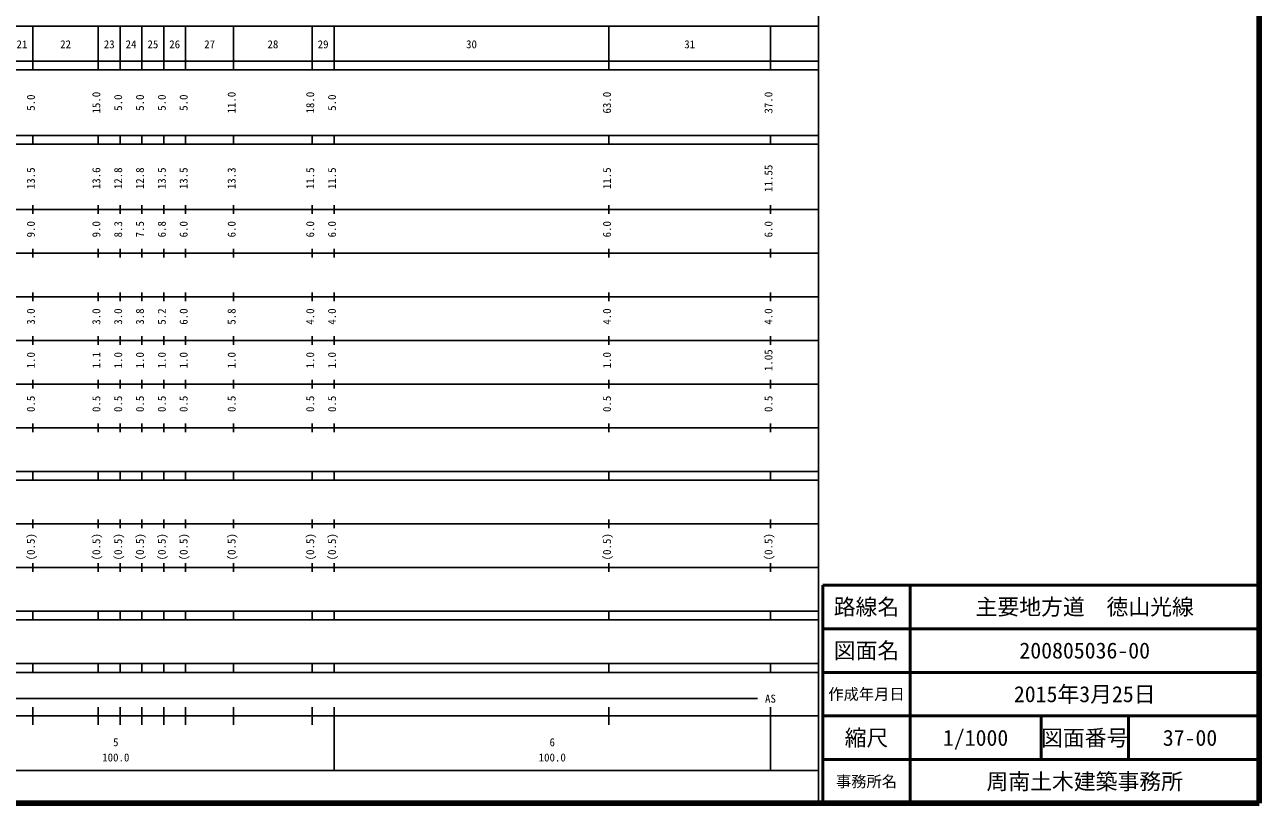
# Model space of a CAD drawing. Units: millimetres on the paper, enlarged 1000 times. Extents: x 40000 to 680000, y 20000 to 380000.
# Drawn here: x 397129 to 680000, y 20000 to 198357 of the extents above; entities that cross this region are included whole.
import ezdxf
from ezdxf.enums import TextEntityAlignment as Align

# ---------------------------------------------------------------- set-up
doc = ezdxf.new("R2010")
doc.units = ezdxf.units.MM
doc.header["$LTSCALE"] = 1000
for name, color, linetype, lineweight in [('M-TTL', 2, 'Continuous', 140), ('M-TTL-BAND', 7, 'Continuous', 25), ('M-TTL-FRAM', 2, 'Continuous', 50), ('M-TTL-LINE', 7, 'Continuous', 50)]:
    doc.layers.add(name, color=color, linetype=linetype, lineweight=lineweight)
doc.layers.add('M-TTL-TXT', color=7, linetype='Continuous')
doc.styles.add('ＭＳ ゴシック', font='')
doc.styles.get('ＭＳ ゴシック').set_extended_font_data('MS Gothic')

msp = doc.modelspace()

# ---------------------------------------------------------------- linework, layer by layer
at = {"layer": 'M-TTL'}
for p, q in [((680000, 20000), (680000, 380000)), ((40000, 20000), (680000, 20000))]:
    msp.add_line(p, q, dxfattribs=at)
at = {"layer": 'M-TTL-BAND'}
for p, q in [((579000, 20000), (579000, 370000)), ((68000, 198000), (579000, 198000)), ((399000, 188000), (399000, 198000)), ((414000, 188000), (414000, 198000)), ((419000, 188000), (419000, 198000)), ((424000, 188000), (424000, 198000)), ((429000, 188000), (429000, 198000)), ((434000, 188000), (434000, 198000)), ((445000, 188000), (445000, 198000)), ((463000, 188000), (463000, 198000)), ((468000, 188000), (468000, 198000)), ((531000, 188000), (531000, 198000)), ((568000, 188000), (568000, 198000)), ((40000, 190000), (579000, 190000)), ((40000, 188000), (579000, 188000)), ((40000, 173000), (579000, 173000)), ((399000, 171000), (399000, 173000)), ((414000, 171000), (414000, 173000)), ((419000, 171000), (419000, 173000)), ((424000, 171000), (424000, 173000)), ((429000, 171000), (429000, 173000)), ((434000, 171000), (434000, 173000)), ((445000, 171000), (445000, 173000)), ((463000, 171000), (463000, 173000)), ((468000, 171000), (468000, 173000)), ((531000, 171000), (531000, 173000)), ((568000, 171000), (568000, 173000)), ((40000, 171000), (579000, 171000)), ((40000, 156000), (579000, 156000)), ((399000, 155000), (399000, 157000)), ((414000, 155000), (414000, 157000)), ((419000, 155000), (419000, 157000)), ((424000, 155000), (424000, 157000)), ((429000, 155000), (429000, 157000)), ((434000, 155000), (434000, 157000)), ((445000, 155000), (445000, 157000)), ((463000, 155000), (463000, 157000)), ((468000, 155000), (468000, 157000)), ((531000, 155000), (531000, 157000)), ((568000, 155000), (568000, 157000)), ((46000, 146000), (579000, 146000)), ((399000, 145000), (399000, 147000)), ((414000, 145000), (414000, 147000)), ((419000, 145000), (419000, 147000)), ((424000, 145000), (424000, 147000)), ((429000, 145000), (429000, 147000)), ((434000, 145000), (434000, 147000)), ((445000, 145000), (445000, 147000)), ((463000, 145000), (463000, 147000)), ((468000, 145000), (468000, 147000)), ((531000, 145000), (531000, 147000)), ((568000, 145000), (568000, 147000)), ((52000, 136000), (579000, 136000)), ((399000, 135000), (399000, 137000)), ((414000, 135000), (414000, 137000)), ((419000, 135000), (419000, 137000)), ((424000, 135000), (424000, 137000)), ((429000, 135000), (429000, 137000)), ((434000, 135000), (434000, 137000)), ((445000, 135000), (445000, 137000)), ((463000, 135000), (463000, 137000)), ((468000, 135000), (468000, 137000)), ((531000, 135000), (531000, 137000)), ((568000, 135000), (568000, 137000)), ((46000, 126000), (579000, 126000)), ((399000, 125000), (399000, 127000)), ((414000, 125000), (414000, 127000)), ((419000, 125000), (419000, 127000)), ((424000, 125000), (424000, 127000)), ((429000, 125000), (429000, 127000)), ((434000, 125000), (434000, 127000)), ((445000, 125000), (445000, 127000)), ((463000, 125000), (463000, 127000)), ((468000, 125000), (468000, 127000)), ((531000, 125000), (531000, 127000)), ((568000, 125000), (568000, 127000)), ((52000, 116000), (579000, 116000)), ((399000, 115000), (399000, 117000)), ((414000, 115000), (414000, 117000)), ((419000, 115000), (419000, 117000)), ((424000, 115000), (424000, 117000)), ((429000, 115000), (429000, 117000)), ((434000, 115000), (434000, 117000)), ((445000, 115000), (445000, 117000)), ((463000, 115000), (463000, 117000)), ((468000, 115000), (468000, 117000)), ((531000, 115000), (531000, 117000)), ((568000, 115000), (568000, 117000)), ((46000, 106000), (579000, 106000)), ((399000, 105000), (399000, 107000)), ((414000, 105000), (414000, 107000)), ((419000, 105000), (419000, 107000)), ((424000, 105000), (424000, 107000)), ((429000, 105000), (429000, 107000)), ((434000, 105000), (434000, 107000)), ((445000, 105000), (445000, 107000)), ((463000, 105000), (463000, 107000)), ((468000, 105000), (468000, 107000)), ((531000, 105000), (531000, 107000)), ((568000, 105000), (568000, 107000)), ((40000, 96000), (579000, 96000)), ((40000, 94000), (579000, 94000)), ((399000, 94000), (399000, 96000)), ((414000, 94000), (414000, 96000)), ((419000, 94000), (419000, 96000)), ((424000, 94000), (424000, 96000)), ((429000, 94000), (429000, 96000)), ((434000, 94000), (434000, 96000)), ((445000, 94000), (445000, 96000)), ((463000, 94000), (463000, 96000)), ((468000, 94000), (468000, 96000)), ((531000, 94000), (531000, 96000)), ((568000, 94000), (568000, 96000)), ((399000, 83000), (399000, 85000)), ((414000, 83000), (414000, 85000)), ((419000, 83000), (419000, 85000)), ((424000, 83000), (424000, 85000)), ((429000, 83000), (429000, 85000)), ((434000, 83000), (434000, 85000)), ((445000, 83000), (445000, 85000)), ((463000, 83000), (463000, 85000)), ((468000, 83000), (468000, 85000)), ((531000, 83000), (531000, 85000)), ((568000, 83000), (568000, 85000)), ((49000, 84000), (579000, 84000)), ((40000, 74000), (579000, 74000)), ((399000, 73000), (399000, 75000)), ((414000, 73000), (414000, 75000)), ((419000, 73000), (419000, 75000)), ((424000, 73000), (424000, 75000)), ((429000, 73000), (429000, 75000)), ((434000, 73000), (434000, 75000)), ((445000, 73000), (445000, 75000)), ((463000, 73000), (463000, 75000)), ((468000, 73000), (468000, 75000)), ((531000, 73000), (531000, 75000)), ((568000, 73000), (568000, 75000)), ((40000, 64000), (579000, 64000)), ((399000, 62000), (399000, 64000)), ((414000, 62000), (414000, 64000)), ((419000, 62000), (419000, 64000)), ((424000, 62000), (424000, 64000)), ((429000, 62000), (429000, 64000)), ((434000, 62000), (434000, 64000)), ((445000, 62000), (445000, 64000)), ((463000, 62000), (463000, 64000)), ((468000, 62000), (468000, 64000)), ((531000, 62000), (531000, 64000)), ((568000, 62000), (568000, 64000)), ((40000, 62000), (579000, 62000)), ((40000, 52000), (579000, 52000)), ((399000, 50000), (399000, 52000)), ((414000, 50000), (414000, 52000)), ((419000, 50000), (419000, 52000)), ((424000, 50000), (424000, 52000)), ((429000, 50000), (429000, 52000)), ((434000, 50000), (434000, 52000)), ((445000, 50000), (445000, 52000)), ((463000, 50000), (463000, 52000)), ((468000, 50000), (468000, 52000)), ((531000, 50000), (531000, 52000)), ((568000, 50000), (568000, 52000)), ((40000, 50000), (579000, 50000)), ((71000, 44000), (565000, 44000)), ((40000, 40000), (579000, 40000)), ((399000, 38000), (399000, 42000)), ((414000, 38000), (414000, 42000)), ((419000, 38000), (419000, 42000)), ((424000, 38000), (424000, 42000)), ((429000, 38000), (429000, 42000)), ((434000, 38000), (434000, 42000)), ((445000, 38000), (445000, 42000)), ((463000, 38000), (463000, 42000)), ((468000, 27500), (468000, 42000)), ((531000, 38000), (531000, 42000)), ((568000, 27500), (568000, 42000)), ((68000, 27500), (579000, 27500))]:
    msp.add_line(p, q, dxfattribs=at)
at = {"layer": 'M-TTL-FRAM'}
for p, q in [((680000, 70000), (580000, 70000)), ((580000, 70000), (580000, 20000))]:
    msp.add_line(p, q, dxfattribs=at)
at = {"layer": 'M-TTL-LINE'}
for p, q in [((600000, 70000), (600000, 20000)), ((680000, 60000), (580000, 60000)), ((680000, 50000), (580000, 50000)), ((680000, 40000), (580000, 40000)), ((630000, 40000), (630000, 30000)), ((650000, 40000), (650000, 30000)), ((680000, 30000), (580000, 30000))]:
    msp.add_line(p, q, dxfattribs=at)

# ---------------------------------------------------------------- texts
at = {"layer": 'M-TTL-BAND', "style": 'ＭＳ ゴシック'}
for s, p in [('21', (396500, 192405)), ('22', (406500, 192405)), ('23', (416500, 192405)), ('24', (421500, 192405)), ('25', (426500, 192405)), ('26', (431500, 192405)), ('27', (439500, 192405)), ('28', (454000, 192405)), ('29', (465500, 192405)), ('30', (499500, 192405)), ('31', (549500, 192405)), ('AS', (568000, 42500)), ('5', (418000, 32523)), ('6', (518000, 32523)), ('100.0', (418000, 29033)), ('100.0', (518000, 29033))]:
    msp.add_text(s, height=1833, dxfattribs=at).set_placement(p, align=Align.BOTTOM_CENTER)
for s, p in [('5.0', (400000, 180500)), ('15.0', (415000, 180500)), ('5.0', (420000, 180500)), ('5.0', (425000, 180500)), ('5.0', (430000, 180500)), ('5.0', (435000, 180500)), ('11.0', (446000, 180500)), ('18.0', (464000, 180500)), ('5.0', (469000, 180500)), ('63.0', (532000, 180500)), ('37.0', (569000, 180500)), ('13.5', (400000, 163174)), ('13.6', (415000, 163174)), ('12.8', (420000, 163174)), ('12.8', (425000, 163174)), ('13.5', (430000, 163174)), ('13.5', (435000, 163174)), ('13.3', (446000, 163174)), ('11.5', (464000, 163174)), ('11.5', (469000, 163174)), ('11.5', (532000, 163174)), ('11.55', (569000, 163174)), ('9.0', (400000, 151500)), ('9.0', (415000, 151500)), ('8.3', (420000, 151500)), ('7.5', (425000, 151500)), ('6.8', (430000, 151500)), ('6.0', (435000, 151500)), ('6.0', (446000, 151500)), ('6.0', (464000, 151500)), ('6.0', (469000, 151500)), ('6.0', (532000, 151500)), ('6.0', (569000, 151500)), ('3.0', (400000, 131500)), ('3.0', (415000, 131500)), ('3.0', (420000, 131500)), ('3.8', (425000, 131500)), ('5.2', (430000, 131500)), ('6.0', (435000, 131500)), ('5.8', (446000, 131500)), ('4.0', (464000, 131500)), ('4.0', (469000, 131500)), ('4.0', (532000, 131500)), ('4.0', (569000, 131500)), ('1.0', (400000, 121500)), ('1.1', (415000, 121500)), ('1.0', (420000, 121500)), ('1.0', (425000, 121500)), ('1.0', (430000, 121500)), ('1.0', (435000, 121500)), ('1.0', (446000, 121500)), ('1.0', (464000, 121500)), ('1.0', (469000, 121500)), ('1.0', (532000, 121500)), ('1.05', (569000, 121500)), ('0.5', (400000, 111500)), ('0.5', (415000, 111500)), ('0.5', (420000, 111500)), ('0.5', (425000, 111500)), ('0.5', (430000, 111500)), ('0.5', (435000, 111500)), ('0.5', (446000, 111500)), ('0.5', (464000, 111500)), ('0.5', (469000, 111500)), ('0.5', (532000, 111500)), ('0.5', (569000, 111500)), ('(0.5)', (400000, 78764)), ('(0.5)', (415000, 78764)), ('(0.5)', (420000, 78764)), ('(0.5)', (425000, 78764)), ('(0.5)', (430000, 78764)), ('(0.5)', (435000, 78764)), ('(0.5)', (446000, 78764)), ('(0.5)', (464000, 78764)), ('(0.5)', (469000, 78764)), ('(0.5)', (532000, 78764)), ('(0.5)', (569000, 78764))]:
    msp.add_text(s, height=1833, rotation=90, dxfattribs=at).set_placement(p, align=Align.BOTTOM_CENTER)
at = {"layer": 'M-TTL-TXT', "style": 'ＭＳ ゴシック'}
for s, height, p in [('路線名', 3666, (590000, 65000)), ('路線名', 3666, (590000, 65000)), ('主要地方道\u3000徳山光線', 3666, (640000, 65000)), ('図面名', 3666, (590000, 55000)), ('図面名', 3666, (590000, 55000)), ('200805036-00', 3666, (640000, 55000)), ('作成年月日', 2566, (590000, 45000)), ('作成年月日', 2566, (590000, 45000)), ('2015年3月25日', 3666, (640000, 45000)), ('縮尺', 3666, (590000, 35000)), ('縮尺', 3666, (590000, 35000)), ('1/1000', 3666, (615000, 35000)), ('図面番号', 3666, (640000, 35000)), ('図面番号', 3666, (640000, 35000)), ('37-00', 3666, (664125, 35000)), ('事務所名', 2566, (590000, 25000)), ('事務所名', 2566, (590000, 25000)), ('周南土木建築事務所', 3666, (640000, 25000))]:
    msp.add_text(s, height=height, dxfattribs=at).set_placement(p, align=Align.MIDDLE_CENTER)

doc.saveas('drawing.dxf')
